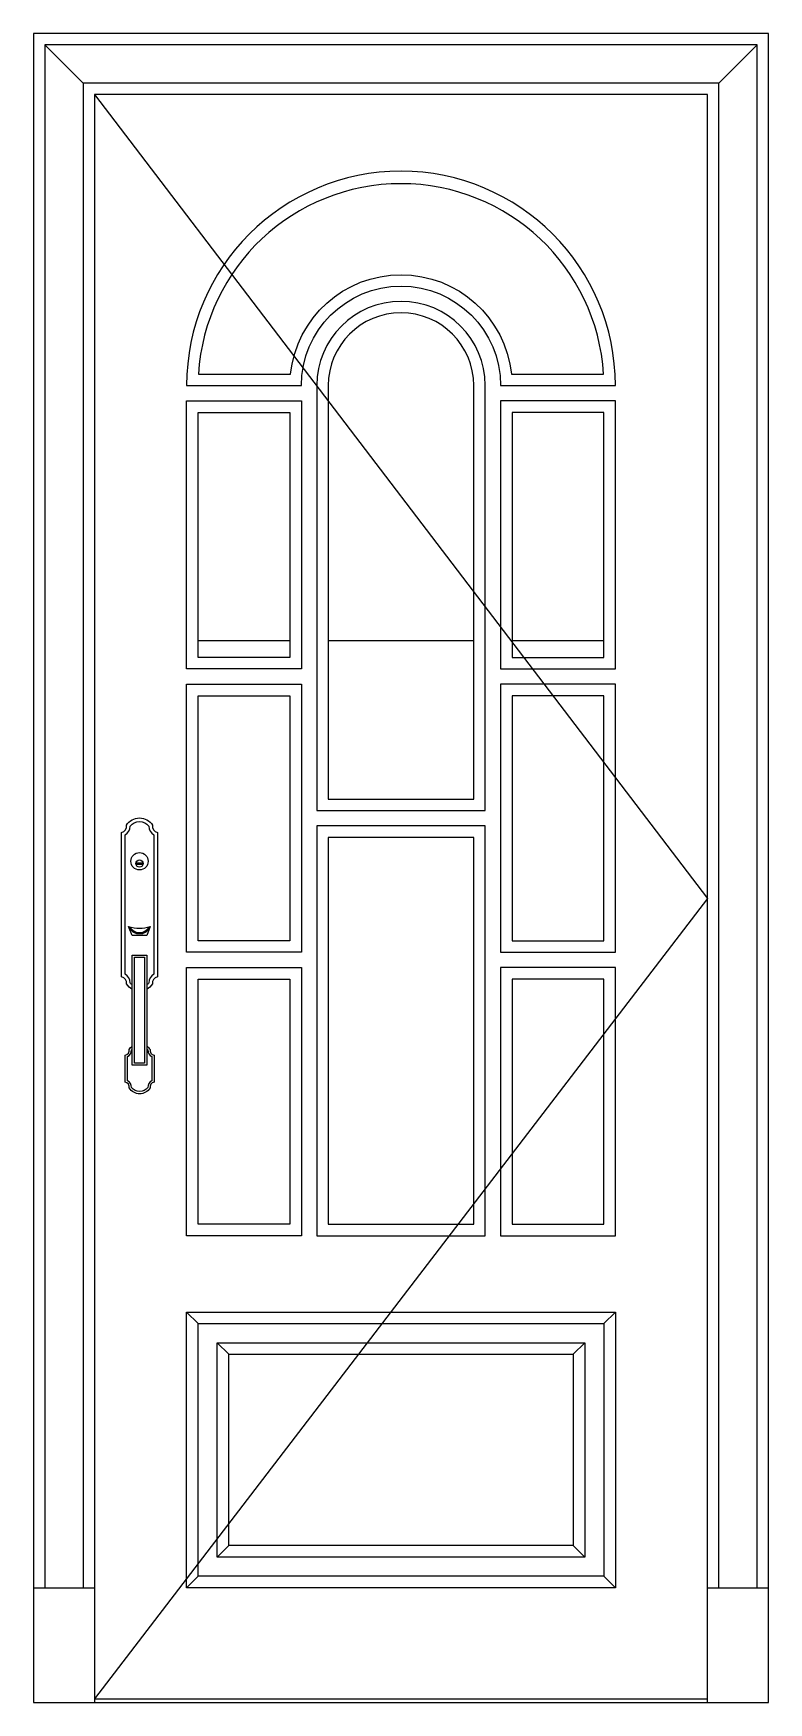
# Model space of a CAD drawing. Header units: metres. Extents: x 0 to 960, y 0 to 2180.
import ezdxf

# ---------------------------------------------------------------- set-up
doc = ezdxf.new("R2010")
doc.units = ezdxf.units.M
for name, color, linetype in [('2', 2, 'Continuous'), ('3', 3, 'Continuous'), ('4', 4, 'Continuous'), ('7', 7, 'Continuous'), ('BH', 3, 'Continuous')]:
    doc.layers.add(name, color=color, linetype=linetype)

msp = doc.modelspace()

# ---------------------------------------------------------------- hatches: boundary and pattern name
at = {"layer": 'BH'}
h = msp.add_hatch(dxfattribs=at)
h.set_pattern_fill('AR-RROOF', scale=300)
h.paths.add_polyline_path([(385, 624.68), (554.39, 624.68), (575, 651.59), (575, 1130.02), (385, 1130.02)])
h.paths.add_polyline_path([(335, 945.02), (215, 945.02), (215, 624.68), (335, 624.68)])
h.paths.add_polyline_path([(335, 1315.02), (215, 1315.02), (215, 995.02), (335, 995.02)])
h.paths.add_polyline_path([(335, 1685.02), (215, 1685.02), (215, 1365.02), (335, 1365.02)])
h.paths.add_polyline_path([(335.78, 1735.02, -0.04), (340.2, 1758.49), (258.58, 1865.62, 0.13), (215.42, 1735.02)])
h.paths.add_polyline_path([(340.2, 1758.49, -0.83), (624.22, 1735.02), (744.58, 1735.02, 0.72), (258.58, 1865.62)])
h.paths.add_polyline_path([(575, 1450.31), (575, 1720.02, 1), (385, 1720.02), (385, 1699.69)])
h.paths.add_polyline_path([(385, 1180.02), (575, 1180.02), (575, 1450.31), (385, 1699.69)])
h.paths.add_polyline_path([(625, 1384.69), (639.98, 1365.02), (745, 1365.02), (745, 1685.02), (625, 1685.02)])
h.paths.add_polyline_path([(745, 1227.19), (678.08, 1315.02), (625, 1315.02), (625, 995.02), (745, 995.02)])
h.paths.add_polyline_path([(625, 945.02), (625, 716.91), (745, 873.66), (745, 945.02)])
h.paths.add_polyline_path([(745, 873.66), (625, 716.91), (625, 624.68), (745, 624.68)])

# ---------------------------------------------------------------- linework, layer by layer
at = {"layer": '2'}
msp.add_line((0, 0), (960, 0), dxfattribs=at)
at = {"layer": '3'}
for p, q in [((15, 2165), (65, 2115)), ((895, 2115), (945, 2165)), ((133.92, 1096.7), (143.16, 1096.7)), ((133.92, 1094.82), (143.16, 1094.82)), ((215, 495.02), (200, 510.02)), ((745, 495.02), (760, 510.02)), ((255, 455.02), (240, 470.02)), ((705, 455.02), (720, 470.02)), ((255, 205.02), (240, 190.02)), ((705, 205.02), (720, 190.02)), ((215, 165.02), (200, 150.02)), ((745, 165.02), (760, 150.02)), ((80, 5), (880, 5))]:
    msp.add_line(p, q, dxfattribs=at)
for points in [[(945, 150), (945, 2165), (15, 2165), (15, 150)], [(895, 150), (895, 2115), (65, 2115), (65, 150)], [(80, 2100), (880, 1050), (80, 5)]]:
    msp.add_lwpolyline(points, dxfattribs=at)
for points in [[(335.78, 1735.02, -0.9), (624.22, 1735.02), (744.58, 1735.02, 0.94), (215.42, 1735.02)], [(575, 1180.02), (575, 1720.02, 1), (385, 1720.02), (385, 1180.02)]]:
    msp.add_lwpolyline(points, format="xyb", close=True, dxfattribs=at)
for points in [[(215, 1365.02), (215, 1685.02), (335, 1685.02), (335, 1365.02)], [(745, 1365.02), (745, 1685.02), (625, 1685.02), (625, 1365.02)], [(215, 995.02), (215, 1315.02), (335, 1315.02), (335, 995.02)], [(745, 995.02), (745, 1315.02), (625, 1315.02), (625, 995.02)], [(575, 624.68), (575, 1130.02), (385, 1130.02), (385, 624.68)], [(131.94, 835.24), (131.94, 973.44), (145.14, 973.44), (145.14, 835.24)], [(215, 945.02), (335, 945.02), (335, 624.68), (215, 624.68)], [(745, 945.02), (625, 945.02), (625, 624.68), (745, 624.68)], [(745, 495.02), (745, 165.02), (215, 165.02), (215, 495.02)], [(720, 470.02), (720, 190.02), (240, 190.02), (240, 470.02)]]:
    msp.add_lwpolyline(points, close=True, dxfattribs=at)
for points in [[(129.11, 937.11, -0.06), (126.36, 939.92, 0.26), (119.69, 951.17), (119.69, 1133.3, 0.26), (126.36, 1144.55, -0.5), (150.72, 1144.55, 0.26), (157.39, 1133.3), (157.39, 951.17, 0.26), (150.72, 939.92, -0.06), (147.96, 937.11, -0.06)], [(126.23, 1013.08, 0.2), (134.99, 1005.95), (142.09, 1005.95, 0.2), (150.85, 1013.08, 0.19)], [(147.96, 854.05, -0.04), (149.4, 852.37, 0.29), (154.73, 843.63), (154.73, 812.2, 0.29), (149.4, 803.46, -0.51), (128.03, 803.46, 0.29), (122.69, 812.2), (122.69, 843.63, 0.29), (128.03, 852.37, -0.03), (129.11, 853.69, -0.03)]]:
    msp.add_lwpolyline(points, format="xyb", dxfattribs=at)
msp.add_circle((138.54, 1095.76), 4.71, dxfattribs=at)
at = {"layer": '4'}
msp.add_lwpolyline([(960, 0), (960, 2180), (0, 2180), (0, 0)], dxfattribs=at)
at = {"layer": '7'}
for p, q in [((0, 150), (80, 150)), ((880, 150), (960, 150))]:
    msp.add_line(p, q, dxfattribs=at)
msp.add_lwpolyline([(880, 0), (880, 2100), (80, 2100), (80, 0)], dxfattribs=at)
for points in [[(200, 1720.02), (350, 1720.02, -1), (610, 1720.02), (760, 1720.02, 1)], [(590, 1165.02), (590, 1720.02, 1), (370, 1720.02), (370, 1165.02)], [(124.4, 1013.6, 0.15), (152.67, 1013.6), (147.96, 1001.71), (129.11, 1001.71)]]:
    msp.add_lwpolyline(points, format="xyb", close=True, dxfattribs=at)
for points in [[(200, 1350.02), (200, 1700.02), (350, 1700.02), (350, 1350.02)], [(760, 1350.02), (760, 1700.02), (610, 1700.02), (610, 1350.02)], [(200, 980.02), (200, 1330.02), (350, 1330.02), (350, 980.02)], [(760, 980.02), (760, 1330.02), (610, 1330.02), (610, 980.02)], [(590, 609.68), (590, 1145.02), (370, 1145.02), (370, 609.68)], [(129.11, 832.41), (129.11, 976.27), (147.96, 976.27), (147.96, 832.41)], [(200, 960.02), (350, 960.02), (350, 609.68), (200, 609.68)], [(760, 960.02), (610, 960.02), (610, 609.68), (760, 609.68)], [(760, 510.02), (760, 150.02), (200, 150.02), (200, 510.02)], [(705, 455.02), (705, 205.02), (255, 205.02), (255, 455.02)]]:
    msp.add_lwpolyline(points, close=True, dxfattribs=at)
for points in [[(129.11, 931.51, -0.13), (121.58, 938.57, 0.39), (114.98, 947.99), (114.98, 1136.48, 0.39), (121.58, 1145.9, -0.56), (155.5, 1145.9, 0.39), (162.1, 1136.48), (162.1, 947.99, 0.39), (155.5, 938.57, -0.13), (147.96, 931.51, -0.13)], [(124.4, 1013.6, 0.22), (134.79, 1004.54), (142.29, 1004.54, 0.22), (152.67, 1013.6, 0.22)], [(147.96, 857.73, -0.1), (152.28, 853.14, 0.39), (157.56, 845.6), (157.56, 810.23, 0.39), (152.28, 802.69, -0.56), (125.14, 802.69, 0.39), (119.87, 810.23), (119.87, 845.6, 0.39), (125.14, 853.14, -0.09), (129.11, 857.48, -0.09)]]:
    msp.add_lwpolyline(points, format="xyb", dxfattribs=at)
msp.add_circle((138.54, 1098.78), 11.31, dxfattribs=at)

doc.saveas('drawing.dxf')
